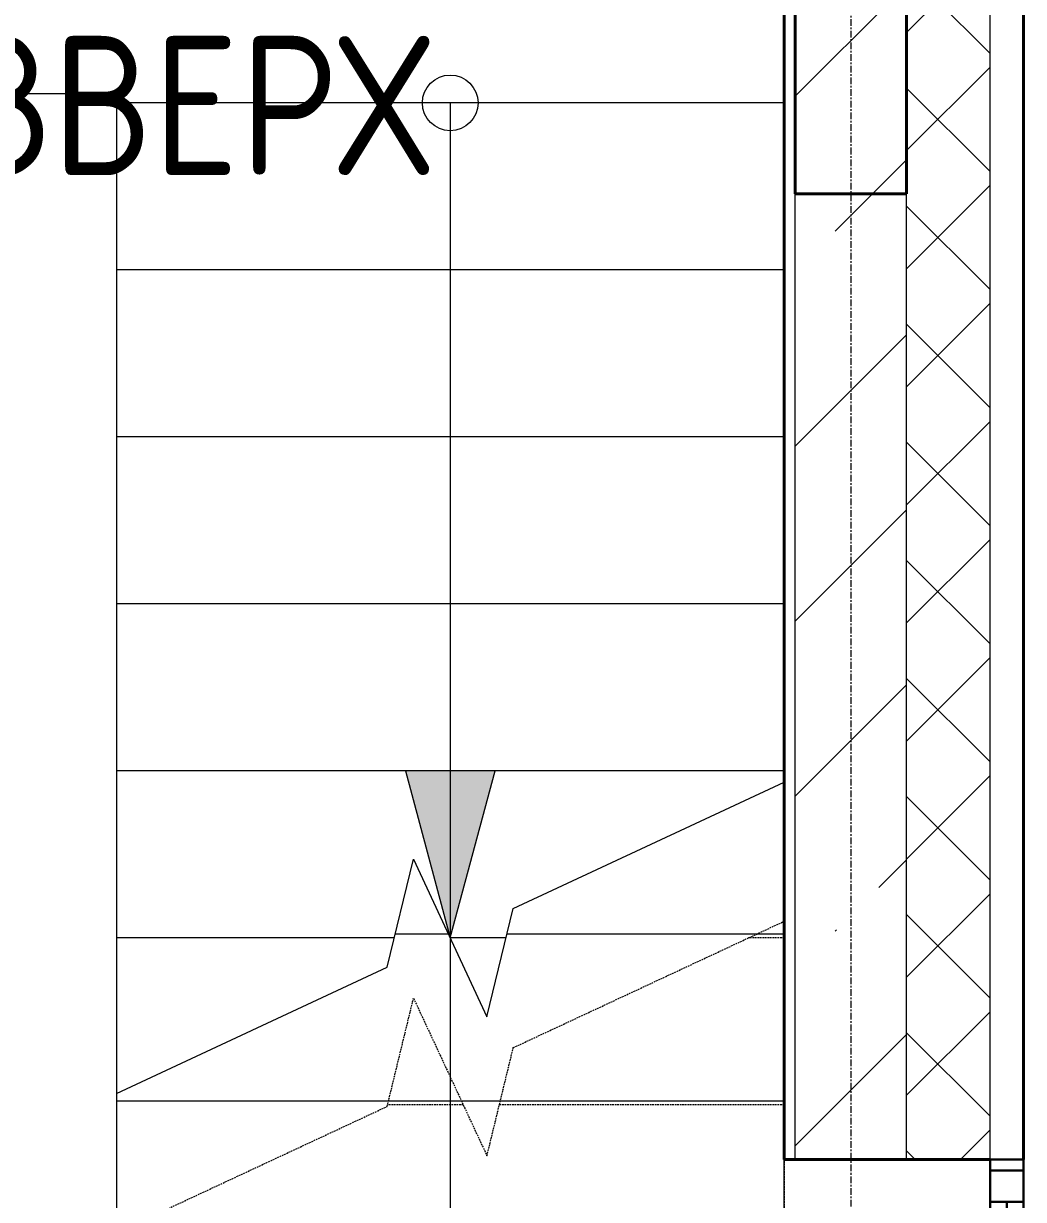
# Model space of a CAD drawing. Header units: millimetres. Extents: x -32954 to 151739, y -65671 to 56243.
# Drawn here: x -1537 to 260, y -59400 to -57287 of the extents above; entities that cross this region are included whole.
import ezdxf

# ---------------------------------------------------------------- set-up
doc = ezdxf.new("R2010")
doc.units = ezdxf.units.MM
doc.linetypes.add('ADSK_Линия сетки', pattern=[21, 12, -3, 3, -3])
doc.linetypes.add('ADSK_Сверху', pattern=[4.5, 3, -1.5])
for name, color, linetype, lineweight in [('Каркас_Импост', 7, 'Continuous', 30), ('Колонны', 7, 'Continuous', 18), ('Лестницы', 7, 'Continuous', 18), ('Монтажный зазор', 7, 'Continuous', 30), ('Окна', 7, 'Continuous', 18), ('Оси', 7, 'Continuous', 9), ('Остекление', 7, 'Continuous', 30), ('Стены', 7, 'Continuous', 18), ('Стены разрез', 7, 'Continuous', 40), ('Стены штриховка', 7, 'Continuous', 18), ('Стрелки вверх', 7, 'Continuous', 18), ('Траектории лестницы', 7, 'Continuous', 30)]:
    doc.layers.add(name, color=color, linetype=linetype, lineweight=lineweight)
doc.styles.add('GOST Common', font='GOST_Common.ttf', dxfattribs={"width": 0.9, "height": 250})

# ---------------------------------------------------------------- blocks, each defined once
blk = doc.blocks.new('окна_rehau_однопольное - 960х960 _левое открывание_-740038-В_АР_ПЭ_03 Этаж')
at = {"layer": 'Каркас_Импост', "lineweight": 30}
for p, q in [((-500, 155), (-500, 215)), ((-500, 215), (-424, 215)), ((-424, 215), (-424, 155)), ((424, 215), (424, 155)), ((500, 215), (424, 215)), ((500, 155), (500, 215)), ((-424, 155), (-500, 155)), ((424, 155), (500, 155))]:
    blk.add_line(p, q, dxfattribs=at)
at = {"layer": 'Каркас_Импост'}
for p, q in [((-500, 215), (-500, 155)), ((-424, 215), (-500, 215)), ((-424, 215), (424, 215)), ((500, 215), (424, 215)), ((500, 155), (500, 215)), ((-500, 155), (-424, 155)), ((424, 155), (-424, 155)), ((424, 155), (500, 155))]:
    blk.add_line(p, q, dxfattribs=at)
at = {"layer": 'Монтажный зазор'}
for p, q in [((-480, 155), (-480, 215)), ((480, 155), (480, 215))]:
    blk.add_line(p, q, dxfattribs=at)
at = {"layer": 'Остекление'}
blk.add_line((-424, 185), (424, 185), dxfattribs=at)

msp = doc.modelspace()

# ---------------------------------------------------------------- hatches: boundary and pattern name
at = {"layer": 'Колонны', "lineweight": 9}
h = msp.add_hatch(dxfattribs=at)
h.set_pattern_fill('FP_3', color=256, style=0, pattern_type=2)
h.set_pattern_definition([(45, (-1e-11, -50353.1), (-314.31, 314.31), []), (45, (314.3, -50353.1), (-314.31, 314.31), [222.25, -111.125])])
h.paths.add_polyline_path([(-150, -57593.1), (50, -57593.1), (50, -56793.1), (-150, -56793.1)])
at = {"layer": 'Стены разрез', "lineweight": 9}
h = msp.add_hatch(dxfattribs=at)
h.set_pattern_fill('FP_2', color=256, style=0, pattern_type=2)
h.set_pattern_definition([(45, (-1e-11, -50353.1), (-314.309, 314.309), []), (45, (314.3, -50353.1), (-314.309, 314.309), [555.625, -111.125, 3.353, -107.772])])
h.paths.add_polyline_path([(-113.9, -62448.1), (50, -62448.1), (50, -60328.1), (-150, -60328.1), (-150, -62448.1)])
h.paths.add_polyline_path([(-150, -59328.1), (50, -59328.1), (50, -55878.1), (-150, -55878.1), (-150, -58951.9)])
h = msp.add_hatch(dxfattribs=at)
h.set_pattern_fill('FP_1', color=256, style=0, pattern_type=2)
h.set_pattern_definition([(45, (-1e-11, -50353.12), (-106.066, 106.066), []), (135, (-1e-11, -50353.12), (-106.066, -106.066), [])])
h.paths.add_polyline_path([(200, -62598.1), (200, -60328.1), (50, -60328.1), (50, -62598.1)])
h.paths.add_polyline_path([(50, -59328.1), (200, -59328.1), (200, -55878.1), (50, -55878.1)])
at = {"layer": 'Стрелки вверх'}
msp.add_hatch(color=256, dxfattribs=at).paths.add_polyline_path([(-770, -58929.9), (-689.6, -58629.9), (-850.4, -58629.9)])

# ---------------------------------------------------------------- linework, layer by layer
at = {"layer": 'Колонны', "lineweight": 40}
for p, q in [((-150, -56793.1), (-150, -57593.1)), ((50, -57593.1), (50, -56793.1)), ((-150, -57593.1), (50, -57593.1))]:
    msp.add_line(p, q, dxfattribs=at)
at = {"layer": 'Лестницы'}
for p, q in [((-1573.9, -57413.1), (-1370, -57413.1)), ((-1370, -57413.1), (-1370, -57429.9)), ((-170, -57429.9), (-1370, -57429.9)), ((-1370, -57429.9), (-1370, -57729.9)), ((-1370, -57729.9), (-1370, -58029.9)), ((-170, -57729.9), (-1370, -57729.9)), ((-1370, -58029.9), (-1370, -58329.9)), ((-170, -58029.9), (-1370, -58029.9)), ((-1370, -58329.9), (-1370, -58629.9)), ((-170, -58329.9), (-1370, -58329.9)), ((-1370, -58629.9), (-1370, -58929.9)), ((-170, -58629.9), (-1370, -58629.9)), ((-656.7, -58877.1), (-170, -58650.1)), ((-883.3, -58982.7), (-836, -58788.3)), ((-836, -58788.3), (-704, -59071.5)), ((-704, -59071.5), (-656.7, -58877.1)), ((-1370, -58929.9), (-1370, -59209.7)), ((-870.4, -58929.9), (-1370, -58929.9)), ((-773.2, -58923.1), (-868.8, -58923.1)), ((-669.6, -58929.9), (-770, -58929.9)), ((-170, -58923.1), (-667.9, -58923.1)), ((-1370, -59209.7), (-883.3, -58982.7)), ((-1370, -59209.7), (-1370, -59223.1)), ((-1370, -59223.1), (-1370, -59523.1)), ((-170, -59223.1), (-1370, -59223.1))]:
    msp.add_line(p, q, dxfattribs=at)
at = {"layer": 'Лестницы', "linetype": 'ADSK_Сверху'}
for p, q in [((-170, -57429.9), (-1370, -57429.9)), ((-170, -57729.9), (-1370, -57729.9)), ((-170, -58029.9), (-1370, -58029.9)), ((-170, -58329.9), (-1370, -58329.9)), ((-170, -58629.9), (-1370, -58629.9)), ((-656.7, -59127.1), (-170, -58900.1)), ((-870.4, -58929.9), (-1370, -58929.9)), ((-773.2, -58923.1), (-868.8, -58923.1)), ((-669.6, -58929.9), (-770, -58929.9)), ((-170, -58923.1), (-667.9, -58923.1)), ((-170, -58929.9), (-233.9, -58929.9)), ((-170, -58929.9), (-233.9, -58929.9)), ((-170, -58993.4), (-170, -61029.9)), ((-883.3, -59232.7), (-836, -59038.3)), ((-836, -59038.3), (-704, -59321.5)), ((-704, -59321.5), (-656.7, -59127.1)), ((-170, -59223.1), (-1370, -59223.1)), ((-1370, -59459.7), (-883.3, -59232.7)), ((-746.7, -59229.9), (-882.6, -59229.9)), ((-746.7, -59229.9), (-882.6, -59229.9)), ((-170, -59229.9), (-681.7, -59229.9)), ((-170, -59229.9), (-681.7, -59229.9))]:
    msp.add_line(p, q, dxfattribs=at)
at = {"layer": 'Оси', "linetype": 'ADSK_Линия сетки'}
msp.add_line((-50, -46065.3), (-50, -64853.1), dxfattribs=at)
at = {"layer": 'Стены'}
msp.add_line((-170, -60328.1), (-170, -59328.1), dxfattribs=at)
at = {"layer": 'Стены разрез'}
for p, q in [((260, -59328.1), (260, -55662.6)), ((-170, -56073.1), (-170, -59328.1)), ((-170, -59328.1), (200, -59328.1))]:
    msp.add_line(p, q, dxfattribs=at)
at = {"layer": 'Стены штриховка'}
for p, q in [((200, -59328.1), (200, -55662.6)), ((-150, -59328.1), (-150, -55727.6)), ((50, -59328.1), (50, -55727.6))]:
    msp.add_line(p, q, dxfattribs=at)
at = {"layer": 'Стрелки вверх'}
for p, q in [((-770, -57429.9), (-770, -57729.9)), ((-770, -57729.9), (-770, -58029.9)), ((-770, -58029.9), (-770, -58329.9)), ((-770, -58329.9), (-770, -58629.9)), ((-689.6, -58629.9), (-850.4, -58629.9)), ((-850.4, -58629.9), (-770, -58929.9)), ((-770, -58629.9), (-770, -58929.9)), ((-770, -58929.9), (-689.6, -58629.9)), ((-770, -58929.9), (-770, -59223.1)), ((-770, -59223.1), (-770, -59523.1))]:
    msp.add_line(p, q, dxfattribs=at)
msp.add_circle((-770, -57429.9), 50, dxfattribs=at)

# ---------------------------------------------------------------- block references
at = {"layer": 'Окна', "rotation": 269.9999999999999}
msp.add_blockref('окна_rehau_однопольное - 960х960 _левое открывание_-740038-В_АР_ПЭ_03 Этаж', (45, -59828.1), dxfattribs=at)

# ---------------------------------------------------------------- texts
at = {"layer": 'Траектории лестницы', "lineweight": 9, "insert": (-1664.9, -57309.5), "char_height": 250, "width": 1073.899, "attachment_point": 1, "line_spacing_factor": 1.022761, "style": 'GOST Common'}
msp.add_mtext('ВВЕРХ', dxfattribs=at)

doc.saveas('drawing.dxf')
